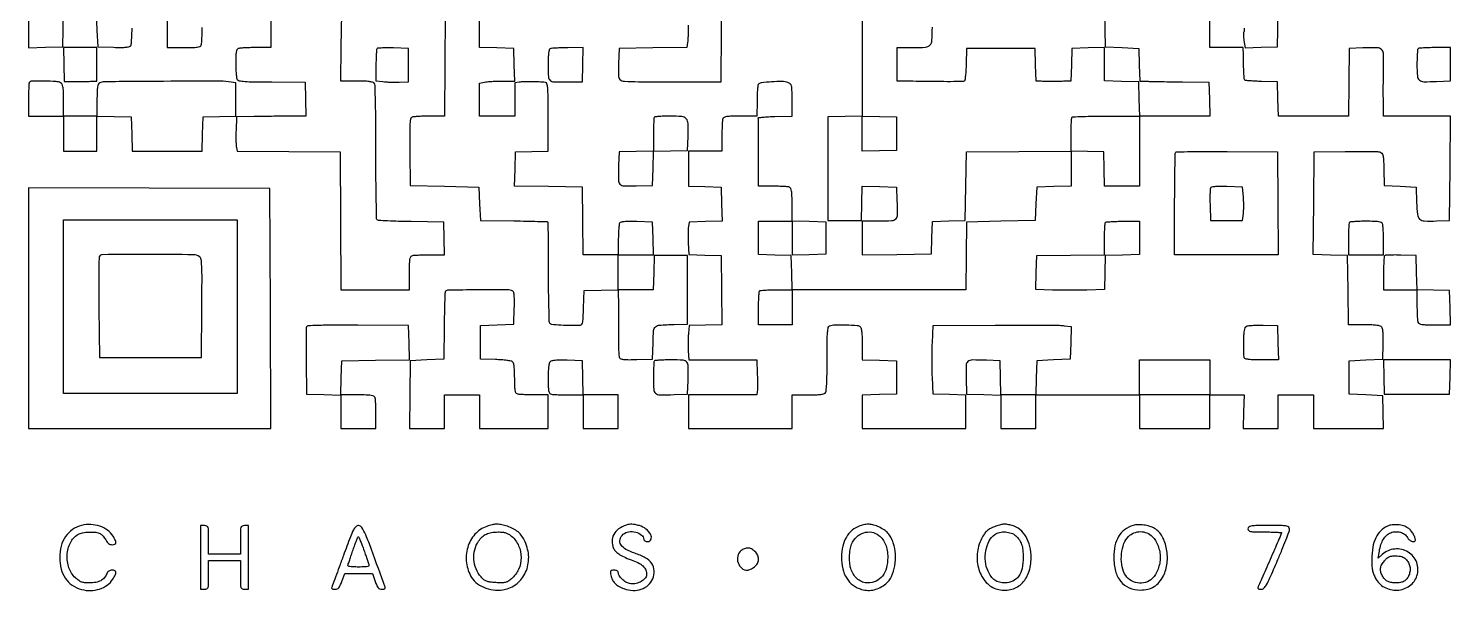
# Model space of a CAD drawing. Extents: x 179 to 1071, y 112 to 1107.
# Drawn here: x 179 to 1071, y 112 to 465 of the extents above; entities that cross this region are included whole.
import ezdxf

# ---------------------------------------------------------------- set-up
doc = ezdxf.new("R2010")
doc.units = 0

msp = doc.modelspace()

# ---------------------------------------------------------------- linework, layer by layer
for points in [[(636.686514, 513.456964, -0.000007), (636.754941, 519.28553, -0.000007), (636.822713, 525.044777, -0.000012)], [(592.748108, 467, -0.007634), (592.803444, 463.891684, -0.007426), (592.764794, 460.754244, -0.007356), (592.649308, 457.998453, -0.027246), (592.456503, 456.269767), (591.91679, 453.039533), (570.708395, 452.769767), (549.5, 452.5), (549.213656, 442.739067, 0.004035), (549.082314, 436.561383, 0.050094), (549.285832, 434.225782, 0.147748), (549.929746, 432.990136, 0.114834), (551.213656, 432.170159, 0.077712), (552.941581, 431.847546, 0.001645), (561.640886, 431.619768, 0.003769), (571.838204, 431.463241, 0.002527), (583.5, 431.431092), (613.5, 431.5), (613.763623, 464.217376), (614.027245, 496.934753)], [(221.5, 474.5), (222, 464), (222.5, 453.5), (232.417355, 453.211769, 0.006827), (237.195195, 453.138177, 0.023663), (240.282937, 453.278982, 0.033714), (242.294865, 453.604266, 0.19692), (243.152042, 454.211769, 0.115445), (243.475649, 455.139851, 0.007585), (243.733781, 457.985645, 0.010675), (243.919286, 461.421391, 0.007755), (243.984687, 465.25)], [(266, 475), (266, 464), (266, 453), (276.393011, 453, 0.005351), (281.960143, 453.059586, 0.030363), (284.913621, 453.30265, 0.063068), (286.601595, 453.76761, 0.205218), (287.393011, 454.581787, 0.07203), (287.632106, 455.638111, 0.005915), (287.821697, 458.465525, 0.007831), (287.955695, 461.859224, 0.005951), (288, 465.581787)], [(331, 475), (331, 464), (331, 453), (321.581787, 453, 0.005951), (317.859224, 452.955695, 0.007831), (314.465525, 452.821697, 0.005915), (311.638111, 452.632106, 0.07203), (310.581787, 452.393011, 0.190061), (309.785864, 451.663266, 0.071459), (309.315682, 450.197627, 0.035402), (309.070745, 447.679954, 0.006995), (309.015313, 443.143011, 0.010026), (309.089934, 439.724252, 0.013065), (309.302617, 436.601572, 0.010699), (309.601717, 434.024175, 0.107124), (309.971868, 433.011278, 0.213937), (311.196866, 432.199067, 0.023054), (314.656671, 431.78939, 0.014653), (320.462635, 431.542734, 0.002402), (331.706555, 431.448861), (352.5, 431.375166), (352.783832, 420.687583), (353.067663, 410), (342.283832, 409.954554, 0.001151), (337.359856, 409.922472, 0.000665), (331.436501, 409.86237, 0.000664), (325.492624, 409.786258, 0.001115), (320.5, 409.704554), (309.5, 409.5), (309.204946, 401, 0.006838), (309.133073, 397.581708, 0.00802), (309.161251, 394.340001, 0.007182), (309.268155, 391.606902, 0.048085), (309.470526, 390.263833), (310.031161, 388.027665), (342.26558, 387.763833), (374.5, 387.5), (374.760623, 344.25), (375.021245, 301), (396.510623, 301), (418, 301), (418, 311.393011, -0.005351), (418.059586, 316.960143, -0.030363), (418.30265, 319.913621, -0.063068), (418.76761, 321.601595, -0.205218), (419.581787, 322.393011, -0.072102), (420.638915, 322.632129, -0.005887), (423.475801, 322.821697, -0.007809), (426.880803, 322.955696, -0.005929), (430.616771, 323), (440.069966, 323), (439.784983, 333.25), (439.5, 343.5), (419.028589, 343.771411, -0.003677), (411.122827, 343.934384, -0.00577), (404.330907, 344.202843, -0.001892), (398.488208, 344.523511, -0.183723), (397.741014, 344.858986, -0.193539), (397.408073, 345.639823, -0.000498), (397.169985, 357.723886, -0.002959), (396.994951, 371.411533, -0.001827), (396.94319, 387.508288, 0.001546), (396.892202, 406.725488, 0.004846), (396.69285, 419.638229, 0.002269), (396.408367, 429.224605, 0.166133), (395.858321, 430.670713, 0.161077), (394.859238, 431.295227, 0.029758), (392.694684, 431.688557, 0.022453), (389.507445, 431.929188, 0.007614), (384.857668, 432), (374.960225, 432), (375.230112, 453.25), (375.5, 474.5)], [(440.5, 474.5), (440.236147, 442.25), (439.972294, 410), (430.236147, 409.984687, 0.007665), (426.414087, 409.920077, 0.010575), (422.986687, 409.73694, 0.007459), (420.146961, 409.482248, 0.115805), (419.22917, 409.162796, 0.230932), (418.572759, 408.095412, 0.012869), (418.285113, 404.091209, 0.012029), (418.150006, 397.928451, 0.002701), (418.22917, 387.428109), (418.5, 366.5), (440, 366), (461.5, 365.5), (462, 355), (462.5, 344.5), (483.414282, 344.252384, -0.001613), (491.458792, 344.131188, -0.002619), (498.29212, 343.97038, -0.000395), (504.342878, 343.791482, -0.191037), (504.693248, 343.640085, -0.195791), (504.842618, 343.285515, -0.000187), (504.947117, 334.309265, -0.001812), (505.023944, 324.256515, -0.001106), (505.045373, 312.387701, 0.002429), (505.09849, 300.456831, 0.003811), (505.272153, 290.201511, 0.00108), (505.510101, 281.29643, 0.134831), (505.835026, 280.234465, 0.229937), (507.093376, 279.456348, 0.008001), (512.983208, 278.949801, 0.015289), (519.356243, 278.699747, 0.019668), (525.216168, 278.879639, 0.241101), (526.132555, 279.432929, 0.093391), (526.682064, 280.857316, 0.03447), (527.001839, 283.674162, 0.004432), (527.216168, 289.75), (527.5, 300.5), (538.25, 300.783832), (549, 301.067663), (549.06017, 290.283832, -0.000968), (549.077859, 285.429022, -0.000601), (549.080742, 279.730251, -0.000603), (549.070049, 274.105892, -0.001089), (549.045707, 269.5, 0.007949), (549.078806, 265.575575, 0.010999), (549.241836, 262.059082, 0.007766), (549.486549, 259.14769, 0.121161), (549.818182, 258.211769, 0.193052), (550.69042, 257.605124, 0.033427), (552.714187, 257.279649, 0.023561), (555.81016, 257.138626, 0.006865), (560.582645, 257.211769), (570.5, 257.5), (570.784869, 267.7397, -0.012174), (571.190479, 275.50884, -0.196929), (572.34273, 277.803333, -0.165236), (574.85434, 278.832838, -0.008001), (584, 279.24922), (592.5, 279.5), (592.5, 301), (592.5, 322.5), (582, 322.5), (571.5, 322.5), (571.216168, 311.75), (570.932337, 301), (559.966168, 301), (549, 301), (549, 312), (549, 323), (560.034983, 323), (571.069966, 323), (570.784983, 333.25), (570.5, 343.5), (560.582645, 343.788231, 0.006827), (555.804805, 343.861823, 0.023663), (552.717063, 343.721018, 0.033714), (550.705135, 343.395734, 0.19692), (549.847958, 342.788231, 0.113964), (549.524772, 341.869999, 0.008157), (549.266219, 339.16123, 0.011132), (549.080746, 335.886984, 0.008167), (549.015313, 332.25), (549, 323), (538.019888, 323), (527.039775, 323), (526.769888, 344.25), (526.5, 365.5), (505.216371, 365.769986), (483.932742, 366.039971), (484.216371, 376.769986), (484.5, 387.5), (494.75, 387.784983), (505, 388.069966), (505, 409.534983, 0.001702), (504.95595, 422.472275, 0.018479), (504.72765, 427.685727, 0.048975), (504.249394, 430.335193, 0.308812), (503.25, 431.168965, 0.014066), (499.108108, 431.451561, 0.007845), (494.053654, 431.574426, 0.006793), (489.294433, 431.550765, 0.037698), (486.75, 431.311096), (484, 430.841089), (484, 420.420545), (484, 410), (473, 410), (462, 410), (462, 420.375), (462, 430.75), (465.125, 431.375, -0.028256), (466.830927, 431.616966, -0.006956), (469.655589, 431.816406, -0.007099), (472.902452, 431.954093, -0.007046), (476.159983, 432), (484.069966, 432), (483.784983, 442.25), (483.5, 452.5), (472.75, 452.783832), (462, 453.067663), (462, 464.041073), (462, 475.014483)], [(702, 475), (702, 442.533832), (702, 410.067663), (691.25, 409.783832), (680.5, 409.5), (680.5, 377), (680.5, 344.5), (691, 344.5), (701.5, 344.5), (701.784171, 355.283485), (702.068343, 366.06697), (712.784171, 365.783485), (723.5, 365.5), (723.795054, 357, -0.009927), (723.928151, 348.034911, -0.179688), (722.933469, 345.397028, -0.203196), (720.50249, 344.211645, -0.01319), (712.480948, 344), (702, 344), (702, 333.480498), (702, 322.960995), (723.75, 323.230498), (745.5, 323.5), (745.784601, 333.715399), (746.069202, 343.930798), (756.284601, 344.215399), (766.5, 344.5), (767, 366), (767.5, 387.5), (800.25, 387.763664), (833, 388.027329), (833, 377.047496), (833, 366.067663), (822.25, 365.783832), (811.5, 365.5), (811, 355), (810.5, 344.5), (789, 344), (767.5, 343.5), (767.230112, 322.25), (766.960225, 301), (756.730112, 300.950307, -0.001141), (744.282221, 300.918237, -0.000117), (714.827365, 300.916415, -0.000146), (685.450819, 300.93001, -0.000656), (668.283832, 300.965483), (658.067663, 301), (657.783832, 311.75), (657.5, 322.5), (647.25, 322.784983), (637, 323.069966), (637, 333.534983), (637, 344), (647.5, 344), (658, 344), (658, 333.466168), (658, 322.932337), (668.75, 323.216168), (679.5, 323.5), (679.5, 333.5), (679.5, 343.5), (668.75, 343.783832), (658, 344.067663), (658, 354.426843, 0.005377), (657.940349, 359.973908, 0.030446), (657.697178, 362.919034, 0.063217), (657.232073, 364.602718, 0.20495), (656.418213, 365.393011, 0.070946), (655.373807, 365.631778, 0.006338), (652.68135, 365.821697, 0.008159), (649.449196, 365.955669, 0.006277), (645.918213, 366), (637, 366), (637, 387, 0.001113), (636.981958, 395.103968, 0.00176), (636.926563, 402.051562, 0.000393), (636.851697, 408.148204, 0.077325), (636.75, 408.75, -0.474795), (636.945705, 409.058842, -0.00532), (639.73125, 409.363063, -0.011337), (643.145136, 409.621204, -0.006601), (647.25, 409.783832), (658, 410.067663), (658, 420.058583, 0.003895), (657.949418, 426.55166, 0.054245), (657.660283, 428.872118, 0.15464), (656.910921, 430.124524, 0.090604), (655.402241, 431.037168, 0.089758), (651.762346, 431.715644, 0.018421), (645.202153, 431.50834, 0.012933), (638.609669, 430.884866, 0.224944), (636.833314, 429.764536, 0.114529), (636.515762, 428.859726, 0.007956), (636.261917, 426.15427, 0.010974), (636.079668, 422.885292, 0.008023), (636.015313, 419.25), (636, 410), (625.606989, 410, 0.005351), (620.039857, 409.940414, 0.030363), (617.086379, 409.69735, 0.063068), (615.398405, 409.23239, 0.205218), (614.606989, 408.418213, 0.07203), (614.367894, 407.361889, 0.005915), (614.178303, 404.534475, 0.007831), (614.044305, 401.140776, 0.005951), (614, 397.418213), (614, 388), (603.5, 388), (593, 388), (593, 377.034983), (593, 366.069966), (603.25, 365.784983), (613.5, 365.5), (613.783473, 354.785353), (614.066946, 344.070705), (603.791339, 343.785353), (593.515732, 343.5), (593.007866, 340.64126, 0.031897), (592.831638, 339.075052, 0.007663), (592.74548, 336.461117, 0.007839), (592.739627, 333.451725, 0.007699), (592.827811, 330.425384), (593.155621, 323.068248), (603.327811, 322.784124), (613.5, 322.5), (613.769404, 300.785197), (614.038809, 279.070395), (603.769404, 278.785197), (593.5, 278.5), (593, 273.5, 0.013845), (592.832182, 271.172593, 0.007325), (592.746404, 268.279687, 0.007284), (592.745142, 265.31545, 0.011179), (592.838821, 262.75), (593.177642, 257), (614.517852, 257), (635.858062, 257), (636.179031, 248.25, -0.004186), (636.278509, 244.734944, -0.004948), (636.311847, 241.409375, -0.004344), (636.287833, 238.603653, -0.030968), (636.180449, 237.25), (635.860898, 235), (614.430449, 235), (593, 235), (593, 224.5), (593, 214), (625.5, 214), (658, 214), (658, 224.5), (658, 235), (667.8, 235, 0.008695), (672.071747, 235.074295, 0.018472), (675.369558, 235.311224, 0.019349), (677.799696, 235.671932, 0.150969), (678.8, 236.2, 0.17439), (679.389768, 237.45245, 0.009688), (679.720287, 241.827164, 0.01072), (679.937595, 248.106122, 0.003289), (680, 257.593011, -0.002197), (680.050113, 268.997733, -0.01678), (680.277098, 274.354935, -0.03233), (680.70203, 277.358607, -0.255133), (681.581787, 278.393011, -0.087326), (684.868036, 279.032511, -0.012209), (691.81935, 278.98781, -0.008428), (698.924892, 278.648595, -0.182186), (700.8, 277.8, -0.150842), (701.32772, 276.800954, -0.01939), (701.688563, 274.376818, -0.018512), (701.925628, 271.088767, -0.008739), (702, 266.833832), (702, 257.067663), (712.75, 256.783832), (723.5, 256.5), (723.5, 246), (723.5, 235.5), (712.75, 235.216168), (702, 234.932337), (702, 224.466168), (702, 214), (734.5, 214), (767, 214), (767, 224.465017), (767, 234.930034), (756.75, 235.215017), (746.5, 235.5), (746, 246.25, -0.007319), (745.844124, 251.143845, -0.004301), (745.79375, 257, -0.004301), (745.844124, 262.856155, -0.007319), (746, 267.75), (746.5, 278.5), (785.5, 278.793658, -0.00153), (800.753032, 278.861826, -0.00218), (814.302248, 278.821847, -0.001205), (825.751832, 278.710561, -0.032341), (828.78425, 278.477249), (833.0685, 277.867182), (832.78425, 267.683591), (832.5, 257.5), (822, 257), (811.5, 256.5), (811.216168, 245.75), (810.932337, 235), (800, 235), (789.067663, 235), (788.783832, 245.75), (788.5, 256.5), (780, 256.795054, 0.009619), (770.971409, 256.934656, 0.179386), (768.349379, 255.951391, 0.210395), (767.214168, 253.5543, 0.013848), (767.215323, 245.722245), (767.5, 235.5), (778.25, 235.216168), (789, 234.932337), (789, 224.466168), (789, 214), (800, 214), (811, 214), (811, 224.5), (811, 235), (820.75, 235.042318, -0.000334), (835.33909, 235.095897, -0.00058), (847.452926, 235.118253, -0.000694), (857.521508, 235.111179, -0.001262), (865.75, 235.073195), (876, 235), (876, 224.5), (876, 214), (898, 214), (920, 214), (920, 224.5), (920, 235), (930.75, 235.00211), (941.5, 235.00422), (941.185662, 224.50211), (940.871323, 214), (951.935662, 214), (963, 214), (963, 224.5), (963, 235), (974, 235), (985, 235), (985, 224.5), (985, 214), (1007.034983, 214), (1029.069966, 214), (1028.784983, 224.25), (1028.5, 234.5), (1018, 235), (1007.5, 235.5), (1007.5, 246), (1007.5, 256.5), (1018, 257), (1028.5, 257.5), (1028.788859, 266.850715, 0.009044), (1028.84141, 270.957683, 0.018924), (1028.703614, 274.150171, 0.020746), (1028.412685, 276.513859, 0.132968), (1027.916414, 277.600715, 0.153989), (1026.876338, 278.271037, 0.035166), (1024.797737, 278.685064, 0.024215), (1021.662077, 278.929788, 0.007367), (1016.897058, 279), (1007.039005, 279), (1006.769502, 300.75), (1006.5, 322.5), (995.736192, 322.783972), (984.972383, 323.067944), (985.236192, 355.283972), (985.5, 387.5), (1005, 387.783711, -0.002744), (1012.631689, 387.852853, -0.003889), (1019.42257, 387.824279, -0.002238), (1025.145293, 387.730055, -0.055026), (1026.715131, 387.523411, -0.140303), (1027.954953, 386.814181, -0.136997), (1028.645706, 385.550081, -0.045906), (1028.987293, 383.055001, -0.004124), (1029.215131, 376.7397), (1029.5, 366.5), (1039.5, 366), (1049.5, 365.5), (1049.78602, 355.765906, 0.018563), (1050.288309, 348.223421, 0.181953), (1051.69017, 345.419268, 0.179528), (1054.602547, 344.215405, 0.01798), (1062.259538, 344.209712), (1070.5, 344.5), (1070.763664, 377.25), (1071.027329, 410), (1050.013664, 410), (1029, 410), (1028.914061, 420.25, -0.00191), (1028.892623, 424.947798, -0.001083), (1028.900725, 430.635728, -0.001082), (1028.933707, 436.367535, -0.001783), (1028.98934, 441.212054, 0.012933), (1028.900453, 449.430724, 0.204244), (1027.735056, 451.908602, 0.182712), (1025.080826, 452.928295, 0.010014), (1016, 452.795054), (1007.5, 452.5), (1007.230112, 431.25), (1006.960225, 410), (985.013944, 410), (963.067663, 410), (962.783832, 420.75), (962.5, 431.5), (952.560598, 431.772735, -0.005103), (948.710893, 431.917699, -0.007801), (945.376729, 432.129521, -0.003444), (942.555841, 432.372536, -0.174895), (942.062331, 432.604335, -0.174373), (941.694292, 433.38585, -0.008212), (941.462677, 436.333159, -0.008696), (941.264525, 440.772269, -0.002012), (941.091064, 448.25), (941, 453), (930.5, 453), (920, 453), (920, 464), (920, 475)], [(853.932337, 475), (854.216168, 464.25), (854.5, 453.5), (865, 453), (875.5, 452.5), (875.784983, 442.25), (876.069966, 432), (881.284983, 431.853289, 0.002251), (884.27437, 431.782658, 0.00041), (889.814964, 431.681247, 0.000441), (896.300532, 431.573579, 0.0004), (903, 431.473635), (919.5, 431.240691), (919.783832, 420.620346), (920.067663, 410), (898.067663, 410), (876.067663, 410), (875.783832, 420.75), (875.5, 431.5), (864.75, 431.783832), (854, 432.067663), (854, 442.568815), (854, 453.069966), (843.75, 452.784983), (833.5, 452.5), (833.215017, 442.25), (832.930034, 432), (830.215017, 431.903142, -0.005381), (826.453833, 431.809476, -0.002962), (821.851671, 431.771683, -0.002906), (817.411213, 431.78733, -0.008025), (814.284983, 431.866707), (811.069966, 432), (810.784983, 442.25), (810.5, 452.5), (789, 452.5), (767.5, 452.5), (767.211195, 442.535034, -0.007974), (767.037781, 438.677328, -0.012185), (766.752625, 435.340111, -0.006765), (766.411133, 432.580917, -0.223904), (766.055662, 432.035034, -0.134275), (764.913974, 431.699193, -0.003507), (759.558294, 431.634248, -0.004028), (751.047109, 431.659297, -0.000587), (733.75, 431.869863), (724, 432), (724, 442.5), (724, 453), (733.964816, 453, 0.0177), (741.719525, 453.274608, 0.189883), (744.50496, 454.606725, 0.174589), (745.756305, 457.536065, 0.014506), (746, 465.934259)], [(941.659267, 465.204464, -0.013356), (941.623536, 463.536388, -0.127038), (941.413873, 462.860643, 0.123329), (941.209823, 462.219574, 0.017957), (941.172842, 460.841448, 0.019408), (941.252611, 459.177141, 0.015538), (941.463512, 457.394751), (942.132818, 452.9315), (952.316409, 453.21575), (962.5, 453.5), (963, 475)]]:
    msp.add_lwpolyline(points, format="xyb")
msp.add_lwpolyline([(179, 474.952315), (179, 452.932337), (189.75, 453.216168), (200.5, 453.5), (200.784183, 464.284606), (201.068365, 475.069211)])
for points in [[(201.216168, 442.348654), (201.5, 431.697308), (208.5, 431.736407, 0.001183), (211.418349, 431.759615, 0.001111), (214.398438, 431.796993, 0.001105), (217.041311, 431.841857, 0.003835), (218.75, 431.887753), (222, 432), (222, 442.5), (222, 453), (211.466168, 453), (200.932337, 453)], [(397.700461, 452.367127, 0.175911), (397.420808, 451.768672, 0.00544), (397.20576, 449.017239, 0.010058), (397.050765, 445.722285, 0.006723), (397, 441.946877), (397, 432.227088), (401.25, 431.678733, 0.016067), (403.301178, 431.480832, 0.00715), (406.014062, 431.345746, 0.007069), (408.891945, 431.284394, 0.009493), (411.5, 431.31519), (417.5, 431.5), (417.5, 442), (417.5, 452.5), (407.950461, 452.783794, 0.007041), (404.240283, 452.841782, 0.010544), (401.000338, 452.778463, 0.005798), (398.297812, 452.637197, 0.182377)], [(506.25, 452.337719, 0.241855), (505.659895, 451.654876, 0.029348), (505.294755, 449.641385, 0.022927), (505.066194, 446.59434, 0.007256), (505, 442.033298, 0.011708), (505.174896, 434.565162, 0.208483), (506.21492, 432.454918, 0.170686), (508.557057, 431.56343, 0.007342), (517.5, 431.465944), (526.5, 431.5), (526.783832, 442.25), (527.067663, 453), (517.283832, 452.921053, 0.004686), (513.444921, 452.854094, 0.006502), (510.006813, 452.717133, 0.004202), (507.13115, 452.540856, 0.078637)], [(1050.666667, 452.333333, 0.17604), (1050.400473, 451.763307, 0.005394), (1050.195833, 449.131169, 0.010012), (1050.048314, 445.979912, 0.006689), (1050, 442.368517, 0.017724), (1050.255816, 435.154068, 0.199394), (1051.513227, 432.644681, 0.178397), (1054.25107, 431.615471, 0.013692), (1062.25, 431.782559), (1071, 432.205232), (1071, 442.602616), (1071, 453), (1061.166667, 453, 0.006327), (1057.350087, 452.951706, 0.009526), (1054.026042, 452.804167, 0.004912), (1051.241448, 452.599886, 0.177413)], [(179.666667, 431.333333, 0.178563), (179.399803, 430.754503, 0.004516), (179.195833, 427.827083, 0.009111), (179.048276, 424.341612, 0.006022), (179, 420.333333), (179, 410), (190, 410), (201, 410), (201, 399), (201, 388), (211.5, 388), (222, 388), (222, 399.033832), (222, 410.067663), (232.75, 409.783832), (243.5, 409.5), (243.783832, 398.75), (244.067663, 388), (266, 388), (287.932337, 388), (288.216168, 398.75), (288.5, 409.5), (298.75, 409.784983), (309, 410.069966), (309, 420.455528), (309, 430.841089), (306.25, 431.354869, 0.046831), (299.513989, 431.970267, 0.000866), (263.818919, 431.819681, 0.000366), (226.529704, 431.570506, 0.121337), (223.75, 430.863965, 0.156905), (222.836139, 429.919862, 0.074801), (222.317345, 428.292043, 0.034272), (222.061068, 425.473827, 0.005542), (222, 419.964816), (222, 410), (211.5, 410), (201, 410), (201, 419.964816, 0.005149), (200.940782, 425.714599, 0.038385), (200.675502, 428.431565, 0.091172), (200.101327, 429.97615, 0.136247), (199.065741, 430.964816, 0.109979), (196.403535, 431.708258, 0.008563), (188.974182, 431.976716, 0.006027), (181.335835, 432.029731, 0.197584)], [(571.666667, 409.333333, 0.178489), (571.399823, 408.754766, 0.004541), (571.195833, 405.837021, 0.009138), (571.048278, 402.362473, 0.006042), (571, 398.367165), (571, 388.067663), (560.25, 387.783832), (549.5, 387.5), (549.204946, 379, 0.009619), (549.065344, 369.971409, 0.179386), (550.048609, 367.349379, 0.210395), (552.4457, 366.214168, 0.013848), (560.277755, 366.215323), (570.5, 366.5), (570.783492, 377.216508), (571.066984, 387.933016), (581.783492, 388.216508), (592.5, 388.5), (592.788833, 397.243181, 0.01597), (592.797608, 405.327865, 0.173655), (591.623445, 408.313137, 0.194582), (588.884026, 409.697171, 0.020868), (581.631483, 410, 0.006689), (578.020088, 409.951686, 0.010012), (574.868831, 409.804167, 0.005394), (572.236693, 409.599527, 0.17604)], [(876, 388), (876, 366), (865.033832, 366), (854.067663, 366), (853.783832, 376.75), (853.5, 387.5), (843.25, 387.784983), (833, 388.069966), (833, 398.368316, -0.006042), (833.048278, 402.363183, -0.009139), (833.195833, 405.83736, -0.004542), (833.399824, 408.754775, -0.178487), (833.666667, 409.333333, -0.189545), (834.287675, 409.603799, -0.001277), (840.257292, 409.804167, -0.004756), (847.132422, 409.951903, -0.002993), (855.166667, 410), (876, 410)], [(962.763853, 355.25), (963.027706, 323), (952.763853, 322.926805, -0.00126), (944.527276, 322.888824, -0.000694), (934.455126, 322.881746, -0.00058), (922.339842, 322.904102, -0.000334), (907.75, 322.957682), (898, 323), (898, 354.833333, -0.002001), (898.049029, 367.086392, -0.003231), (898.199888, 377.515513, -0.000593), (898.402981, 386.698691, -0.192864), (898.680468, 387.347135, -0.194926), (899.328722, 387.621499, -0.000608), (908.434599, 387.750224, -0.003285), (918.778546, 387.815907, -0.002034), (930.930468, 387.763802), (962.5, 387.5)], [(920.44275, 364.711405, 0.081149), (920.248444, 363.774362, 0.00524), (920.158923, 360.981301, 0.007536), (920.137209, 357.634347, 0.00554), (920.210159, 353.924983), (920.5, 344.5), (930.5, 344.5), (940.5, 344.5), (941.08534, 348.886315, 0.022863), (941.269448, 350.99849, 0.010307), (941.326793, 353.780045, 0.01018), (941.266834, 356.724741, 0.013684), (941.08534, 359.386315), (940.5, 365.5), (930.732592, 365.786422, 0.006215), (925.820487, 365.869374, 0.027145), (922.9185, 365.724677, 0.046335), (921.158442, 365.373938, 0.232847)], [(876, 333.533832), (876, 323.067663), (865.25, 322.783832), (854.5, 322.5), (854.217057, 311.837601), (853.934114, 301.175203), (842.896523, 300.837601, -0.004776), (837.911622, 300.732779, -0.002919), (832.027905, 300.699624, -0.002925), (826.198828, 300.734914, -0.005192), (821.396568, 300.841971), (810.934202, 301.183942), (811.217101, 311.841971), (811.5, 322.5), (832.75, 322.769888), (854, 323.039775), (854, 332.853221, -0.006339), (854.048294, 336.662176, -0.009543), (854.195833, 339.9798, -0.004928), (854.400127, 342.75872, -0.177365), (854.666667, 343.333333, -0.178563), (855.245497, 343.600197, -0.004516), (858.172917, 343.804167, -0.009111), (861.658388, 343.951724, -0.006022), (865.666667, 344), (876, 344)], [(1007.666667, 343.333333, 0.177413), (1007.400114, 342.758552, 0.004912), (1007.195833, 339.973958, 0.009526), (1007.048294, 336.649913, 0.006327), (1007, 332.833333), (1007, 323), (1018, 323), (1029, 323), (1029, 331.918213, 0.006277), (1028.955669, 335.449196, 0.008159), (1028.821697, 338.68135, 0.006338), (1028.631778, 341.373807, 0.070946), (1028.393011, 342.418213, 0.199759), (1027.624187, 343.225925, 0.066055), (1026.020372, 343.693741, 0.032092), (1023.231606, 343.939041, 0.005893), (1018.059678, 344, 0.006396), (1014.284117, 343.951702, 0.009619), (1010.994614, 343.804167, 0.005003), (1008.240534, 343.599816, 0.177151)], [(223.453816, 321.740243, 0.089548), (223.261817, 320.729866, 0.000598), (223.19019, 311.747155, 0.00234), (223.168607, 301.460077, 0.00149), (223.235201, 289.490243), (223.5, 258.5), (255.5, 258.5), (287.5, 258.5), (287.765726, 289.5, 0.001225), (287.879013, 308.006621, 0.012082), (287.71941, 315.793845, 0.024457), (287.315418, 320.099227, 0.201729), (286.324597, 321.75, 0.157681), (282.495237, 323.016106, 0.001671), (254.221233, 323.106234, 0.001077), (225.335041, 323.03952, 0.309316)], [(1029.700461, 322.367127, 0.177417), (1029.420396, 321.763196, 0.00491), (1029.20576, 318.83701, 0.009524), (1029.050742, 315.343969, 0.006326), (1029, 311.333333), (1029, 301), (1039.5, 301), (1050, 301), (1050, 291.581787, 0.005951), (1050.044305, 287.859224, 0.007831), (1050.178303, 284.465525, 0.005915), (1050.367894, 281.638111, 0.07203), (1050.606989, 280.581787, 0.201439), (1051.382712, 279.77208, 0.065148), (1053.011753, 279.305123, 0.031553), (1055.850088, 279.060526, 0.00572), (1061.140821, 279), (1071.067663, 279), (1070.783832, 289.75), (1070.5, 300.5), (1060.283481, 300.784613), (1050.066961, 301.069227), (1049.783481, 311.784613), (1049.5, 322.5), (1039.950461, 322.783794, 0.007041), (1036.240283, 322.841782, 0.010544), (1033.000338, 322.778463, 0.005798), (1030.297812, 322.637197, 0.182377)], [(440.460957, 299.713523, 0.079451), (440.274381, 298.770289, 0.001069), (440.069061, 292.834597, 0.003012), (439.887016, 285.944457, 0.001972), (439.75634, 278), (439.5, 257.5), (429, 257), (418.5, 256.5), (418.230112, 235.25), (417.960225, 214), (428.980112, 214), (440, 214), (440, 224.5), (440, 235), (451, 235), (462, 235), (462, 224.5), (462, 214), (483.5, 214), (505, 214), (505, 224.5), (505, 235), (496.081787, 235, -0.006277), (492.550804, 235.044331, -0.008159), (489.31865, 235.178303, -0.006338), (486.626193, 235.368222, -0.070946), (485.581787, 235.606989, -0.195813), (484.778789, 236.359783, -0.068138), (484.309025, 237.906532, -0.033385), (484.062015, 240.582498, -0.006325), (484, 245.484544, 0.008505), (483.927386, 249.753213, 0.022826), (483.685644, 252.781358, 0.029015), (483.29689, 254.878173, 0.160543), (482.695876, 255.837437, 0.131421), (481.740901, 256.277004, 0.010763), (479.000112, 256.687053, 0.013854), (475.65896, 257.019842, 0.010217), (471.945876, 257.209882), (462.5, 257.5), (462.5, 268), (462.5, 278.5), (473, 279), (483.5, 279.5), (483.788231, 289.417355, 0.006803), (483.862102, 294.198529, 0.023727), (483.721431, 297.281172, 0.033896), (483.39626, 299.285753, 0.199357), (482.788231, 300.133611, 0.139732), (479.538847, 301.058989, 0.002425), (460.987475, 300.964842, 0.001434), (441.88246, 300.72043, 0.309687)], [(658, 290), (658, 279), (647.5, 279), (637, 279), (637, 289.333333, -0.006022), (637.048276, 293.341612, -0.009111), (637.195833, 296.827083, -0.004516), (637.399803, 299.754503, -0.178563), (637.666667, 300.333333, -0.177413), (638.241448, 300.599886, -0.004912), (641.026042, 300.804167, -0.009526), (644.350087, 300.951706, -0.006327), (648.166667, 301), (658, 301)], [(353.434825, 277.690751, 0.088201), (353.248346, 276.723524, 0.001254), (353.177208, 270.797702, 0.003436), (353.159128, 263.909309, 0.002252), (353.228584, 255.973), (353.5, 235.5), (364.25, 235.216168), (375, 234.932337), (375, 224.466168), (375, 214), (386, 214), (397, 214), (397, 222.918213, 0.006277), (396.955669, 226.449196, 0.008159), (396.821697, 229.68135, 0.006338), (396.631778, 232.373807, 0.070946), (396.393011, 233.418213, 0.205485), (395.600474, 234.232706, 0.062919), (393.908208, 234.697521, 0.03028), (390.946379, 234.940479, 0.005326), (385.359179, 235), (374.932337, 235), (375.216168, 245.75), (375.5, 256.5), (396.783629, 256.769986), (418.067258, 257.039971), (417.783629, 267.769986), (417.5, 278.5), (385.70624, 278.717752, 0.001676), (369.653474, 278.773895, 0.00799), (360.482501, 278.628675, 0.00578), (354.357261, 278.362835, 0.295544)], [(962.783832, 267.75), (963.067663, 257), (952.640821, 257, -0.00628), (947.573325, 257.063651, -0.023847), (944.416011, 257.293925, -0.034974), (942.42458, 257.677759, -0.240498), (941.70593, 258.32395, -0.077439), (941.511884, 259.226218, -0.005429), (941.391495, 261.818325, -0.007586), (941.328126, 264.926847, -0.005637), (941.348942, 268.36053, -0.008361), (941.494775, 272.640834, -0.029485), (941.796132, 275.376083, -0.046789), (942.26938, 277.139469, -0.1602), (943, 278.055243, -0.117185), (944.031666, 278.427605, -0.011309), (946.703125, 278.669919, -0.013884), (949.943633, 278.799846, -0.010538), (953.5, 278.768663), (962.5, 278.5)], [(506.233397, 255.833397, 0.145699), (505.689246, 254.827883, 0.022235), (505.317083, 252.553731, 0.020085), (505.075604, 249.447478, 0.009355), (505, 245.406989, 0.006405), (505.062206, 240.550838, 0.033615), (505.309523, 237.894083, 0.068495), (505.779618, 236.357006, 0.195123), (506.581787, 235.606989, 0.07203), (507.638111, 235.367894, 0.005915), (510.465525, 235.178303, 0.007831), (513.859224, 235.044305, 0.005951), (517.581787, 235), (527, 235), (527, 224.5), (527, 214), (538, 214), (549, 214), (549, 224.5), (549, 235), (538.033832, 235), (527.067663, 235), (526.783832, 245.75), (526.5, 256.5), (516.983397, 256.783397, 0.008138), (512.607967, 256.842445, 0.021344), (509.471245, 256.699745, 0.026578), (507.271169, 256.386818, 0.148826)], [(571.666667, 256.333333, 0.177367), (571.400127, 255.758713, 0.004928), (571.195833, 252.979555, 0.009542), (571.048294, 249.661661, 0.006339), (571, 245.852385, 0.015066), (571.225391, 238.374, 0.209042), (572.427349, 236.021828, 0.172284), (575.083534, 235.067202, 0.009626), (584, 235.204946), (592.5, 235.5), (592.795054, 244, 0.009626), (592.932798, 252.916466, 0.172284), (591.978172, 255.572651, 0.209042), (589.626, 256.774609, 0.015066), (582.147615, 257, 0.006339), (578.338339, 256.951706, 0.009542), (575.020445, 256.804167, 0.004928), (572.241287, 256.599873, 0.177367)], [(212.364681, 153.097818, 0.088495), (206.646343, 150.503931, 0.092575), (202.2814, 146.124941, 0.085844), (199.564379, 140.167632, 0.064246), (198.639573, 133, 0.061125), (199.530183, 125.742052, 0.088792), (202.162877, 119.86748, 0.095589), (206.492076, 115.569645, 0.082217), (212.338536, 112.908842, 0.071359), (218.061064, 112.215587, 0.074095), (223.670419, 113.177536, 0.078456), (228.484132, 115.649135, 0.096872), (231.903457, 119.34379, 0.019613), (233.548851, 122.255533, 0.13855), (233.868255, 123.832929, 0.296036), (233.208249, 124.698976, 0.086205), (231.475249, 125, 0.06124), (230.288166, 124.854058, 0.091442), (229.338935, 124.422124, 0.090638), (228.600542, 123.676618, 0.059195), (228.038367, 122.600914, -0.089656), (226.550913, 120.131547, -0.092881), (224.308999, 118.375086, -0.077422), (221.231194, 117.338677, -0.042594), (217.262809, 117, -0.021544), (214.256761, 117.129582, -0.066717), (212.278496, 117.570708, -0.07099), (210.55376, 118.500376, -0.026692), (208.431649, 120.25, -0.126525), (204.383595, 126.479807, -0.096234), (203.302775, 134.580727, -0.09945), (205.327816, 142.27068, -0.146406), (210.039833, 147.364459, -0.086576), (212.943289, 148.46012, -0.036245), (217.109833, 148.944189, -0.036054), (221.256511, 148.824429, -0.097923), (224.055391, 147.970356, -0.063958), (224.902024, 147.367038, -0.027704), (225.86536, 146.370627, -0.026858), (226.785953, 145.183049, -0.032129), (227.51533, 143.970356, 0.040384), (228.357711, 142.620669, 0.073782), (229.274159, 141.705316, 0.085534), (230.315265, 141.180585, 0.074186), (231.52568, 141, 0.086444), (233.213257, 141.293958, 0.288977), (233.874535, 142.140309, 0.142864), (233.59238, 143.663329, 0.021874), (232.069071, 146.381966, 0.097556), (228.635961, 150.074778, 0.074851), (223.733438, 152.614055, 0.071249), (218.054237, 153.684062, 0.073454)], [(287, 133), (287, 113), (289.5, 113, 0.104331), (290.950811, 113.306062, 0.224677), (291.680556, 114.15, 0.064117), (291.955995, 116.064536, 0.003707), (292, 122), (292, 131), (302, 131), (312, 131), (312, 122, 0.003707), (312.044005, 116.064536, 0.064117), (312.319444, 114.15, 0.224677), (313.049189, 113.306062, 0.104331), (314.5, 113), (317, 113), (317, 133), (317, 153), (314.5, 153, 0.104331), (313.049189, 152.693938, 0.224677), (312.319444, 151.85, 0.064117), (312.044005, 149.935464, 0.003707), (312, 144), (312, 135), (302, 135), (292, 135), (292, 144, 0.003707), (291.955995, 149.935464, 0.064117), (291.680556, 151.85, 0.224677), (290.950811, 152.693938, 0.104331), (289.5, 153), (287, 153)], [(376.59283, 134.25, -0.00005), (373.926681, 126.973909, -0.000075), (371.604208, 120.640625, -0.000028), (369.603187, 115.187401, -0.001839), (369.255239, 114.25, 0.172296), (369.24597, 113.730935, 0.176058), (369.566566, 113.327874, 0.100862), (370.255341, 113.077017, 0.037075), (371.292581, 113, 0.086585), (372.667751, 113.239937, 0.129346), (373.667623, 113.928019, 0.07589), (374.535056, 115.313739, 0.015656), (375.597114, 118), (377.395089, 123), (386.117178, 123), (394.839267, 123), (396.5, 118, 0.015325), (397.496689, 115.280794, 0.078963), (398.318161, 113.909055, 0.135846), (399.29737, 113.233982, 0.083579), (400.687355, 113, 0.037213), (401.72966, 113.077682, 0.098424), (402.430239, 113.32945, 0.170534), (402.764221, 113.732662, 0.17614), (402.766933, 114.25, 0.001263), (394.211051, 137.984237, 0.014623), (390.564003, 147.175058, 0.035278), (388.158172, 151.824234, 0.261406), (386.062924, 153, 0.193536), (384.336525, 152.305757, 0.084805), (382.844149, 150.288323, 0.026944), (380.928798, 145.927161, 0.002204)], [(466.5, 152.497249, 0.127177), (459.106254, 147.514532, 0.109521), (454.547749, 139.300122, 0.104635), (453.770792, 129.602224, 0.106654), (457.003636, 120.494117, 0.096325), (460.692429, 116.499631, 0.0738), (465.959689, 113.718677, 0.070423), (472.060918, 112.495711, 0.073295), (478.175364, 113.042069, 0.125037), (486.153285, 117.238449, 0.118834), (491.344008, 124.805794, 0.111113), (492.720902, 134.345083, 0.098763), (489.996148, 144.007551, 0.052522), (487.995652, 147.083106, 0.058018), (485.456579, 149.561228, 0.055359), (482.309292, 151.476747, 0.041506), (478.5, 152.880937, 0.022147), (475.039239, 153.67636, 0.053449), (472.423562, 153.872466, 0.054023), (469.842471, 153.508987, 0.023044)], [(554, 153.347931, 0.074915), (549.194806, 150.920331, 0.114927), (546.117007, 147.443494, 0.127293), (545.07702, 143.239642, 0.104584), (546.085212, 138.712324, 0.094647), (547.541707, 136.655929, 0.051481), (549.990103, 134.74418, 0.039183), (553.491678, 132.913489, 0.01894), (558.218239, 131.104473, -0.047254), (562.27363, 129.283246, -0.084189), (565.100373, 126.976184, -0.109517), (566.543925, 124.334625, -0.13274), (566.594666, 121.521155, -0.143254), (565.283002, 119.284944, -0.080968), (562.658159, 117.511583, -0.074184), (559.344408, 116.542589, -0.08364), (556.031635, 116.643673, -0.090954), (553.682041, 117.578875, -0.055632), (551.339301, 119.440124, -0.057097), (549.56955, 121.654714, -0.140958), (549, 123.634859, 0.171647), (548.806993, 124.180516, 0.103182), (548.269281, 124.619987, 0.075568), (547.431283, 124.905816, 0.044495), (546.375, 125, 0.032852), (544.865547, 124.900715, 0.223964), (544.254608, 124.50738, 0.172208), (544.079354, 123.712665, 0.018346), (544.386877, 121.815617, 0.060114), (545.320864, 118.973241, 0.084043), (546.839615, 116.778128, 0.073226), (549.166801, 115.002888, 0.03518), (552.579326, 113.416555, 0.080287), (558.136883, 112.263459, 0.094842), (563.442034, 113.036882, 0.10216), (567.791769, 115.629471, 0.108904), (570.640229, 119.681372, 0.11201), (571.513804, 124.689641, 0.141046), (569.992105, 129.12292, 0.110903), (565.941526, 132.814079, 0.053235), (559.463146, 135.64314, -0.049676), (553.820823, 138.059553, -0.128067), (550.628421, 141.085589, -0.204486), (550.121962, 144.348511, -0.147508), (552.046286, 147.541889, -0.152922), (555.46291, 149.117396, -0.0929), (559.942709, 148.863167, -0.103681), (563.653974, 147.076912, -0.232981), (565, 144.345012, 0.172986), (565.18751, 143.819249, 0.098327), (565.71468, 143.384501, 0.074706), (566.518389, 143.096168, 0.048868), (567.5, 143, 0.31352), (569.525882, 144.408787, 0.214242), (569.332601, 147.30822, 0.104042), (566.378474, 150.844056, 0.099463), (562.204514, 152.959978, 0.016376), (559.538798, 153.60712, 0.03956), (557.528203, 153.862477, 0.049209), (555.786228, 153.773404, 0.042231)], [(700.5, 152.793772, 0.090748), (695.696776, 150.061591, 0.085786), (692.061416, 145.758347, 0.076825), (689.800985, 140.048677, 0.055085), (689.021962, 133.217881, 0.055984), (689.821675, 125.866356, 0.084377), (692.257731, 119.915711, 0.094879), (696.258761, 115.587282, 0.090874), (701.634394, 112.962372, 0.060886), (705.627463, 112.353281, 0.065211), (709.55423, 112.749217, 0.063622), (713.327, 114.159836, 0.05371), (716.865611, 116.540373, 0.110456), (720.344795, 121.104968, 0.063261), (722.433429, 127.741655, 0.059772), (722.872827, 135.162519, 0.069845), (721.47367, 142.074627, 0.033192), (719.91974, 145.693931, 0.064399), (718.144392, 148.286028, 0.066111), (715.80136, 150.29839, 0.036795), (712.5, 152.119269, 0.035503), (709.320341, 153.314303, 0.05816), (706.489017, 153.80714, 0.059377), (703.662127, 153.630328, 0.038794)], [(785.740524, 152.570688, 0.028609), (782.528672, 151.2129, 0.066501), (780.360803, 149.761496, 0.066134), (778.642897, 147.786715, 0.028039), (776.871697, 144.748505, 0.097204), (774.1509, 135.212943, 0.097162), (775.23538, 125.354822, 0.107192), (779.770059, 117.376724, 0.145346), (786.78926, 113.056746, 0.116714), (794.969309, 112.805894, 0.137845), (801.830208, 116.340187, 0.122881), (806.377412, 123.332215, 0.082331), (807.978038, 132.782119, 0.057337), (807.180141, 139.937374, 0.076938), (804.768307, 145.990315, 0.087556), (800.952516, 150.453, 0.104818), (796.056846, 153.000752, 0.019681), (793.038008, 153.712728, 0.058547), (790.922069, 153.872352, 0.057192), (788.799657, 153.538712, 0.018145)], [(871.913572, 153.088032, 0.083656), (866.623478, 150.356791, 0.096673), (862.826191, 146.152091, 0.085106), (860.571356, 140.372555, 0.050587), (859.823529, 133, 0.063536), (860.92358, 124.37806, 0.108163), (864.195567, 117.925394, 0.123433), (869.500616, 113.972316, 0.099014), (876.505462, 112.571429, 0.056533), (881.214517, 113.105567, 0.081381), (885.089592, 114.690713, 0.080995), (888.269033, 117.436469, 0.055444), (890.912266, 121.418154, 0.092132), (893.286825, 129.331321, 0.072457), (892.956148, 138.293724, 0.076983), (890.188282, 146.239408, 0.139223), (885.451286, 151.168444, 0.058464), (882.385158, 152.507645, 0.038556), (878.624865, 153.340354, 0.03904), (874.887441, 153.575431, 0.073745)], [(944, 151, 0.193568), (944.439694, 149.906793, 0.15568), (945.5625, 149.297619, 0.043488), (948.033032, 149.046494, 0.003595), (954.5, 149, -0.005181), (958.526119, 148.958281, -0.008623), (961.915625, 148.829523, -0.00296), (964.780725, 148.654146, -0.394707), (965, 148.419651, -0.10025), (964.911167, 147.981047, -0.000388), (962.91266, 143.259945, -0.001972), (960.618143, 137.910049, -0.001237), (957.894161, 131.669651, 0.000233), (955.13485, 125.382772, 0.000347), (952.72845, 119.882648, 0.000144), (950.671185, 115.167915, 0.007464), (950.287172, 114.25, 0.166929), (950.260795, 113.728037, 0.184209), (950.563586, 113.325279, 0.104216), (951.238062, 113.075914, 0.036628), (952.272937, 113, 0.197314), (953.948877, 113.688164, 0.068528), (955.570768, 115.800935, 0.0254), (957.775619, 120.173093, 0.002627), (962.38568, 130.75, 0.004299), (965.30688, 137.713921, 0.00614), (967.769731, 143.946875, 0.003551), (969.738593, 149.226832, 0.088323), (970.005754, 150.75, 0.181716), (969.522655, 152.025466, 0.171121), (968.305666, 152.70662, 0.040469), (965.516592, 152.959472, 0.002379), (957, 153, 0.002682), (948.865477, 152.95637, 0.035495), (945.875, 152.711538, 0.134742), (944.522682, 152.106787, 0.224251)], [(1031.5, 152.643882, 0.090836), (1027.22757, 149.659502, 0.08386), (1024.148082, 145.277369, 0.069707), (1022.292728, 139.405446, 0.040093), (1021.648974, 132, 0.013854), (1021.732734, 128.03773, 0.034043), (1022.072232, 125.146824, 0.041561), (1022.746277, 122.692568, 0.032552), (1023.863145, 120.165772, 0.147041), (1029.570228, 114.318418, 0.140389), (1037.665128, 112.452114, 0.144461), (1045.349904, 115.164431, 0.157736), (1050.011943, 121.536188, 0.171862), (1049.831339, 129.886972, 0.167359), (1044.438489, 136.372523, 0.162283), (1036.05118, 138.280929, 0.162448), (1028.200407, 134.773882), (1025.72107, 132.5), (1026.411514, 136.994902, -0.040387), (1027.38806, 141.107318, -0.059543), (1028.942954, 144.472607, -0.069567), (1031.012316, 146.976452, -0.091999), (1033.517407, 148.539104, -0.082416), (1036.532904, 149.181163, -0.08173), (1039.603381, 148.817866, -0.08704), (1042.234033, 147.532447, -0.113293), (1043.990558, 145.517642, 0.100151), (1045.229603, 144.019537, 0.094626), (1046.977444, 143.084031, 0.15807), (1048.386368, 143.099246, 0.322107), (1049, 143.952947, 0.098178), (1048.646149, 145.73767, 0.039155), (1047.512157, 147.971599, 0.039119), (1045.994798, 150.06941, 0.071713), (1044.416274, 151.462902, 0.073106), (1041.545906, 152.793539, 0.049278), (1037.993829, 153.475411, 0.049694), (1034.422474, 153.446392, 0.080455)], [(389.178142, 138.249511, 0.000782), (390.25332, 135.154047, 0.000955), (391.268991, 132.262356, 0.000797), (392.131652, 129.833554, 0.006792), (392.535131, 128.75, -0.186601), (392.536118, 127.839554, -0.239521), (391.922342, 127.287243, -0.060186), (390.243114, 127.046621, -0.005524), (386.023655, 127, -0.008179), (382.532528, 127.05711, -0.038084), (380.531895, 127.275732, -0.093612), (379.532164, 127.665396, -0.364967), (379.343241, 128.25, 0.012673), (379.661695, 129.091002, 0.000823), (380.519855, 131.55625, 0.001198), (381.53088, 134.498904, 0.000893), (382.632693, 137.75, -0.005545), (383.737474, 140.912746, -0.008956), (384.75551, 143.576419, -0.003345), (385.673378, 145.81152, -0.302595), (385.956118, 145.999511, -0.298682), (386.239477, 145.813299, -0.003725), (387.126939, 143.722747, -0.009449), (388.112245, 141.220398, -0.005868)], [(482.059249, 146.296691, -0.113746), (486.505185, 140.384438, -0.106113), (488.06129, 132.967951, -0.105661), (486.438047, 125.540328, -0.111861), (481.935939, 119.59955, -0.031027), (479.822743, 118.034472, -0.083882), (478.115117, 117.296211, -0.063614), (475.997311, 117.054513, -0.012543), (472.168087, 117.202032, -0.014084), (468.464816, 117.542785, -0.062047), (466.341053, 118.071195, -0.082227), (464.713979, 119.028632, -0.036422), (462.917212, 120.766626, -0.086216), (459.78315, 125.796718, -0.079192), (458.409251, 131.740925, -0.079266), (458.951746, 137.812693, -0.086636), (461.363978, 143.212141, -0.054306), (463.668002, 145.939266, -0.080736), (466.243172, 147.699781, -0.072795), (469.44297, 148.665843, -0.036273), (473.673275, 148.985258, -0.022603), (476.457566, 148.867277, -0.055733), (478.45972, 148.463717, -0.062455), (480.185581, 147.661737, -0.034954)], [(712.486321, 146.8321, -0.070161), (714.868384, 144.346776, -0.061272), (716.601633, 141.186884, -0.055105), (717.650321, 137.386057, -0.039799), (718, 133, -0.063709), (717.154445, 126.390837, -0.102022), (714.649315, 121.306873, -0.118914), (710.667976, 118.133755, -0.109482), (705.552233, 117, -0.085119), (702.262705, 117.564092, -0.082854), (699.314737, 119.193722, -0.076426), (696.872394, 121.826348, -0.058597), (695.063618, 125.3151, -0.064284), (694.242063, 128.779293, -0.031035), (694.048415, 133.34233, -0.031036), (694.42181, 137.903063, -0.063093), (695.37882, 141.364218, -0.103277), (698.441958, 145.826228, -0.113993), (702.937505, 148.498816, -0.120441), (707.950575, 148.848439, -0.124746)], [(798.364163, 146.538309, -0.053961), (800.596946, 143.969708, -0.069573), (802.00804, 141.183716, -0.05758), (802.764238, 137.718807, -0.024966), (803, 133, -0.052182), (802.278788, 126.108216, -0.10324), (800.075047, 121.096746, -0.129179), (796.450568, 118.081975, -0.109658), (791.576484, 117, -0.061196), (788.034143, 117.435181, -0.090522), (785.189743, 118.722613, -0.085592), (782.875591, 120.995264, -0.049392), (780.913748, 124.3825, -0.084004), (779.296268, 130.495796, -0.068055), (779.600904, 137.282459, -0.071806), (781.641815, 143.357115, -0.123699), (785.114292, 147.3675, -0.098439), (788.166784, 148.711541, -0.070371), (791.897287, 149.003148, -0.070634), (795.547344, 148.249807, -0.101052)], [(883.982649, 146.171197, -0.064408), (885.943053, 143.628272, -0.041248), (887.552724, 140.258838, -0.040305), (888.628378, 136.555223, -0.050566), (888.988846, 133, -0.050566), (888.628378, 129.444777, -0.040305), (887.552724, 125.741162, -0.041248), (885.943053, 122.371728, -0.064408), (883.982649, 119.828803, -0.125153), (879.728811, 117.299776, -0.114903), (874.638427, 117.001281, -0.113782), (869.901144, 118.986437, -0.120882), (866.635358, 122.810704, -0.081736), (864.815528, 128.630086, -0.060778), (864.690324, 135.372563, -0.06276), (866.156088, 141.683964, -0.108383), (869.049565, 146.203411, -0.102396), (872.431675, 148.42564, -0.095134), (876.509609, 149.199511, -0.094944), (880.591051, 148.408313, -0.101496)], [(625.944117, 137.155832, 0.169519), (623.917051, 133.881238, 0.135497), (624.129539, 129.710655, 0.138046), (626.439806, 126.294433, 0.177278), (629.975925, 125, 0.081852), (630.830446, 125.140833, 0.028628), (631.98893, 125.60882, 0.027527), (633.227497, 126.279355, 0.028827), (634.365141, 127.07258, 0.097436), (636.241186, 129.255136, 0.12132), (636.963569, 131.822301, 0.119784), (636.414292, 134.456239, 0.093416), (634.685549, 136.825686, 0.069833), (632.547906, 138.334886, 0.109828), (630.382686, 138.902843, 0.109983), (628.182998, 138.499529, 0.070174)], [(1042.974564, 132.025436, -0.070391), (1044.636337, 129.815945, -0.077237), (1045.555243, 127.299597, -0.077201), (1045.667403, 124.622039, -0.070232), (1044.97613, 121.942372, -0.062476), (1043.633921, 119.584445, -0.103544), (1041.922814, 118.077122, -0.091192), (1039.588815, 117.267404, -0.040118), (1036.315741, 117.031803, -0.045411), (1033.50832, 117.310918, -0.082368), (1031.349748, 118.109198, -0.086425), (1029.632322, 119.529565, -0.054548), (1028.163343, 121.684259, -0.06229), (1027.240666, 124.099086, -0.098729), (1027.144172, 126.304221, -0.090814), (1027.908815, 128.506237, -0.046071), (1029.588894, 130.923275, -0.033302), (1031.138719, 132.534147, -0.081181), (1032.516025, 133.4289, -0.07652), (1034.1567, 133.867766, -0.027164), (1036.588894, 134, -0.027563), (1038.696106, 133.883749, -0.047452), (1040.415326, 133.526183, -0.056167), (1041.819653, 132.912296, -0.065361)]]:
    msp.add_lwpolyline(points, format="xyb", close=True)
for points in [[(723.5, 399), (723.5, 388.5), (712.75, 388.216168), (702, 387.932337), (702, 399), (702, 410.067663), (712.75, 409.783832), (723.5, 409.5)], [(179, 289.506286), (179, 214), (255.006326, 214), (331.012652, 214), (330.756326, 289.25), (330.5, 364.5), (254.75, 364.756286), (179, 365.012572)], [(310, 290.5), (310, 236), (255.5, 236), (201, 236), (201, 290.5), (201, 345), (255.5, 345), (310, 345)], [(920, 246), (920, 235), (898, 235), (876, 235), (876, 246), (876, 257), (898, 257), (920, 257)], [(1029.216168, 246.25), (1029.5, 235.5), (1050, 235.5), (1070.5, 235.5), (1070.783832, 246.25), (1071.067663, 257), (1050, 257), (1028.932337, 257)]]:
    msp.add_lwpolyline(points, close=True)

doc.saveas('drawing.dxf')
